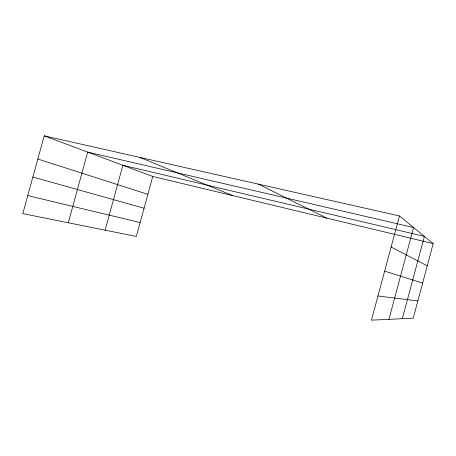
<?xml version="1.0" encoding="UTF-8"?>
<svg xmlns="http://www.w3.org/2000/svg" width="456" height="456" viewBox="0 0 456 456"><rect width="100%" height="100%" fill="white"/><g stroke="black" fill="none" stroke-linecap="round" stroke-linejoin="round"><path stroke-width="0.68" d="M399.462 215.95L371.452 320.163L413.204 318.185L433.2 243.607L399.462 215.95L44.226 135.837L22.8 213.619L136.35 236.453L152.749 176.461L44.226 135.837M388.928 319.337L413.586 227.527L87.694 152.11L68.292 222.767M402.323 318.704L424.405 236.396L122.881 165.283L105.108 230.172M377.944 296.001L417.838 300.903M152.749 176.461L433.2 243.607M27.765 195.59L140.152 222.551M32.878 177.031L144.067 208.238M384.63 271.126L422.609 283.102M37.837 159.024L147.864 194.347M139.844 157.405L232.412 195.533M258.398 184.138L326.787 218.128M391.117 247.004L427.238 265.837"/></g></svg>
